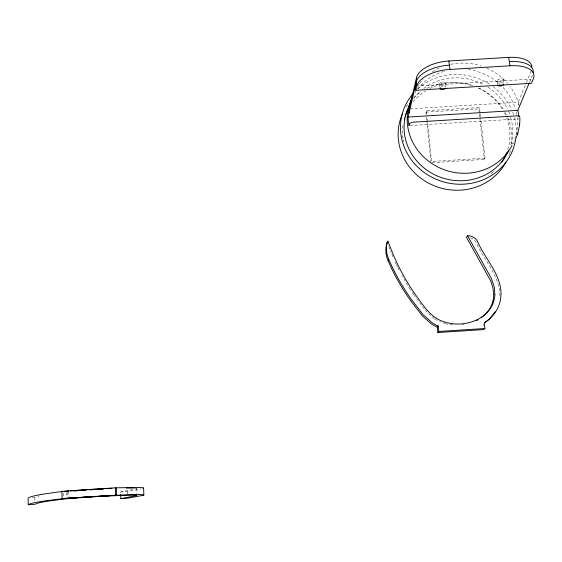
<?xml version="1.0" encoding="UTF-8"?>
<svg xmlns="http://www.w3.org/2000/svg" width="562" height="562" viewBox="0 0 562 562"><rect width="100%" height="100%" fill="white"/><g stroke="black" fill="none" stroke-linecap="round" stroke-linejoin="round"><path stroke-width="0.42" stroke-dasharray="2.81 2.11" d="M135.948 488.245L136.707 488.568L120.577 492.038L120.633 493.689M426.741 119.973L425.954 112.119L426.488 110.742L479.505 107.511L480.545 116.959M519.372 106.45L518.213 102.256L526.081 83.267M526.411 82.474L531.329 70.608M529.46 82.389L532.376 75.427M479.281 113.257L478.796 108.902L479.505 107.511M431.883 162.65L484.374 159.418L485.104 158.182L480.643 117.823M32.322 497.834L34.851 497.665L36.242 496.941A223.648 8.894 -3.8 0 1 37.106 496.611M120.577 492.038L127.637 491.574L140.95 488.954M462.386 324.759L463.903 324.562M485.104 158.182L431.56 161.477L427.176 117.62M416.182 86.112L530.802 79.179L531.069 80.816M410.162 108.831L518.213 102.256M425.954 112.119L478.796 108.902M409.916 125.572L519.162 118.905A56.425 49.575 12.4 0 0 519.105 118.097M452.867 324.948L449.663 324.59M446.102 323.874L447.97 324.316M445.483 323.698L439.653 321.64M434.869 318.977L436 319.715A31.289 30.039 29 0 0 437.784 320.726M434.3 318.612L429.656 314.811L424.886 309.669M424.247 308.889L415.634 297.34A215.155 199.756 27.1 0 1 414.229 295.366M391.826 254.214L392.445 255.71A215.155 199.756 27.1 0 0 393.688 258.625M388.82 246.718L391.208 252.717M503.257 79.678L503.882 83.752A3.175 1.482 -11 0 0 501.128 82.902A3.175 1.482 -11 0 0 497.862 84.349M497.075 81.076L497.574 84.335M445.582 83.232L446.13 87.321M439.442 84.49L439.87 87.756M479.372 114.128L484.374 159.418M483.109 323.951L483.278 325.56M426.488 110.742L426.832 114.177M426.825 120.844L430.921 161.835M136.714 488.497L136.924 493.689M127.637 491.574L127.729 494.047M68.438 491.441L68.592 497.005M67.482 492.319L67.616 497.089M66.541 492.41L66.674 497.173M63.232 493.162L63.337 497.152M34.851 497.665L34.935 501.796M470.359 237.838A10.671 10.165 25.4 0 1 476.365 242.826C483.411 259.553 498.199 273.757 499.73 292.598A35.905 34.394 29.7 0 1 499.78 295.654M413.765 294.699A215.155 199.756 27.1 0 1 410.632 290.027M410.197 289.353A215.155 199.756 27.1 0 1 405.581 281.885M405.181 281.197A215.155 199.756 27.1 0 1 402.048 275.675M399.09 270.069A215.155 199.756 27.1 0 1 398.022 267.948M397.678 267.238A215.155 199.756 27.1 0 1 396.639 265.102M396.301 264.386A215.155 199.756 27.1 0 1 395.304 262.236M38.188 496.26A223.648 8.894 -3.8 0 1 39.488 495.902M509.256 154.487A57.205 53.706 17.1 0 1 508.947 155.379M406.157 106.942A57.205 53.706 17.1 0 1 407.745 104.623M413.913 97.542A57.205 53.706 17.1 0 1 421.296 91.627M427.085 88.276A57.205 53.706 17.1 0 1 472.705 85.508M479.112 88.122A57.205 53.706 17.1 0 1 503.707 109.878M505.175 112.365A57.205 53.706 17.1 0 1 506.51 114.922M507.704 117.542A57.205 53.706 17.1 0 1 511.568 144.427M510.338 150.883A57.205 53.706 17.1 0 1 509.551 153.595M417.903 88.74A58.209 54.57 17 0 1 489.818 84.391M493.106 86.674A58.209 54.57 17 0 1 511.539 109.471M512.663 112.168A58.209 54.57 17 0 1 513.64 114.908M514.469 117.69A58.209 54.57 17 0 1 516.155 134.824M413.73 98.469A54.591 51.17 17 0 1 420.397 91.213M423.903 88.36A54.591 51.17 17 0 1 483.826 84.736M487.879 87.124A54.591 51.17 17 0 1 507.472 109.007M508.61 111.508A54.591 51.17 17 0 1 509.924 114.908M510.739 117.507A54.591 51.17 17 0 1 510.38 145.86M494.265 170.953A53.98 50.65 17.1 0 1 493.598 171.565M492.909 172.155A53.98 50.65 17.1 0 1 488.575 175.47M403.53 141.807A53.98 50.65 17.1 0 1 403.2 140.043M402.933 138.273A53.98 50.65 17.1 0 1 403.151 124.118M413.175 101.834A53.98 50.65 17.1 0 1 425.863 90.707M429.804 88.515A53.98 50.65 17.1 0 1 471.996 85.607M478.079 87.974A53.98 50.65 17.1 0 1 503.074 110.461M504.381 112.857A53.98 50.65 17.1 0 1 505.554 115.308M506.594 117.809A53.98 50.65 17.1 0 1 507.641 150.138M515.115 137.922A55.413 51.852 16.9 0 1 514.827 138.779M514.209 140.493A55.413 51.852 16.9 0 1 513.879 141.336M414.911 92.87A55.413 51.852 16.9 0 1 415.922 91.367M417.531 89.175A55.413 51.852 16.9 0 1 442.912 71.669M443.804 71.388A55.413 51.852 16.9 0 1 444.704 71.128M468.188 69.519A55.413 51.852 16.9 0 1 499.751 84.195M503.109 87.524A55.413 51.852 16.9 0 1 515.452 109.183M516.148 111.852A55.413 51.852 16.9 0 1 516.689 114.55M517.082 117.261A55.413 51.852 16.9 0 1 516.478 132.653M516.288 133.538A55.413 51.852 16.9 0 1 516.085 134.423M515.635 136.18A55.413 51.852 16.9 0 1 515.382 137.051M518.93 104.665A55.891 52.238 16.8 0 0 518.41 102.881L518.129 101.989A56.123 52.463 16.8 0 0 509.832 86.239M418.388 84.995A56.123 52.463 16.8 0 1 418.929 84.258M419.484 83.527A56.123 52.463 16.8 0 1 423.109 79.375M432.445 71.781A56.123 52.463 16.8 0 1 440.748 67.447M450.696 64.356A56.123 52.463 16.8 0 1 481.163 66.014M486.601 68.072A56.123 52.463 16.8 0 1 507.437 83.281M440.151 87.77A3.147 1.496 -9.5 0 1 442.982 86.436A3.147 1.496 -9.5 0 1 445.905 86.969M498.311 81.869A3.175 1.489 -11.1 0 0 503.278 80.064A3.175 1.489 -11.1 0 0 498.908 79.179A3.175 1.489 -11.1 0 0 498.311 81.869M440.671 85.326A3.14 1.503 -9.6 0 0 445.603 83.626A3.14 1.503 -9.6 0 0 441.268 82.628A3.14 1.503 -9.6 0 0 440.671 85.326"/><path stroke-width="0.84" d="M519.948 118.505L519.674 124.097M494.876 294.516L494.244 286.936L491.385 278.408L467.5 235.682L466.439 237.22L490.788 281.105L493.036 288.222L493.661 295.76A29.421 28.184 29.7 0 1 491.504 305.307A30.594 29.308 29.6 0 1 488.828 310.147L485.343 314.32M531.933 66.857A29.119 13.804 -11.3 0 0 508.666 57.38L448.841 60.984A28.788 13.966 -9.8 0 0 416.54 77.542L416.337 81.715L416.849 85.853L415.81 90.285L531.469 83.281L533.366 78.806A29.554 13.811 -11.2 0 0 509.98 65.789L449.979 69.407A29.224 13.98 -9.7 0 0 416.849 85.853M517.855 133.159L519.583 124.905M519.569 125.003L519.681 123.998M416.54 77.542L409.291 108.88L409.024 113.166L408.019 117.058A56.432 49.568 12.5 0 0 409.045 125.628L409.361 124.167A3.737 1.693 -8.2 0 1 413.47 122.158L516.921 115.856A3.801 1.658 -10.7 0 1 519.822 117.423M136.678 494.588L116.482 495.241L62.129 498.557L61.932 491.329L115.365 487.823L136.39 487.521A40.401 1.707 -3.4 0 1 143.071 487.837L143.584 488.069L143.022 488.441M485.189 314.418C472.867 324.906 454.187 326.873 439.639 320.08A31.458 30.186 28.9 0 1 436.913 318.591C428.111 313.189 422.455 304.204 416.435 296.104A216.293 200.718 27.1 0 1 393.112 254.263L387.857 241.168L386.656 243.697A27.503 26.407 21.4 0 0 388.11 260.817A220.901 205.109 27.1 0 0 410.646 300.684M387.555 241.309L387.295 242.187A27.643 26.54 21.4 0 0 388.763 259.391A222.06 206.092 27.1 0 0 411.426 299.462L423.165 314.72L431.757 322.405A38.511 36.952 28.9 0 0 437.088 325.538L438.212 326.037L438.746 331.461L437.819 332.521L437.292 327.126L438.212 326.037M516.337 137.479L517.609 133.932M517.581 134.037L517.883 133.061M143.584 488.069L143.872 494.996L143.303 495.319L127.89 498.164L120.816 498.627L120.668 494.511M518.937 116.355A56.425 49.575 12.4 0 0 517.827 110.37L529.123 83.19M387.984 241.302L387.337 242.812L386.93 242.777M388.11 260.817L388.763 259.391M495.143 311.805L489.797 318.64M489.425 318.991L484.275 322.848L484.88 328.517L483.713 329.592L437.819 332.521M481.17 317.811L486.516 313.167L490.022 308.974A30.755 29.456 29.5 0 0 492.705 304.112A29.582 28.325 29.7 0 0 494.869 294.516M484.887 322.764C490.591 318.605 495.614 313.245 498.389 306.676A36.094 34.563 29.6 0 0 500.96 291.334C499.463 272.394 484.542 258.127 477.475 241.316A10.727 10.214 25.4 0 0 467.5 235.682M41.574 494.377A230.223 9.168 -3.8 0 0 29.54 497.3L28.1 498.108L28.233 504.718L29.681 504.002A230.504 7.896 -3.8 0 1 41.736 501.374L57.078 499.316A43.26 1.567 -3.5 0 1 62.122 498.831L83.394 497.173A59.41 2.129 -3.5 0 1 87.932 496.864A58.792 2.107 -3.5 0 1 93.987 496.478A57.724 2.072 -3.5 0 1 104.195 495.874L116.482 495.241L116.292 488.083M476.443 320.628L478.072 319.764M120.816 498.627L136.98 495.487L135.807 495.178M41.595 494.377L56.895 492.15A43.204 1.819 -3.4 0 1 61.932 491.645M64.159 491.434L68.627 491.048M70.236 490.921L83.176 489.945A59.34 2.473 -3.4 0 1 90.7 489.446A58.715 2.445 -3.4 0 1 96.819 489.066A57.654 2.403 -3.4 0 1 103.12 488.708M74.753 490.9L77.303 490.703M82.298 490.331L84.869 490.148M64.932 491.455L68.416 491.223M73.636 490.879L77.12 490.654M81.469 490.366L85.824 490.085M90.173 489.797L94.528 489.509M98.877 489.228L103.232 488.94M107.588 488.652L111.936 488.371M62.129 498.557L116.552 495.255M28.233 504.718L34.992 504.269L36.389 503.636A223.915 7.664 -3.8 0 1 48.353 501.072L64.11 499.007A35.35 1.279 -3.4 0 1 66.716 498.761L85.087 497.335A52.041 1.862 -3.5 0 1 97.078 496.555L126.675 495.171A34.458 1.25 -3.5 0 1 130.953 495.094A33.151 1.208 -3.5 0 1 135.793 495.178M438.746 331.461L484.88 328.517M408.019 117.058L517.827 110.37M99.53 489.228L103.071 489.024M103.949 488.666L111.402 488.287M110.236 488.666L111.634 488.596M437.292 327.126L436.175 326.62A38.307 36.762 29 0 1 430.871 323.508L422.322 315.865L410.653 300.677M143.872 494.996L143.38 494.799A40.457 1.468 -3.5 0 0 136.692 494.588M508.666 57.38L509.98 65.789M448.841 60.984L449.979 69.407M415.304 86.169L415.81 90.285M115.365 487.823L115.624 495.045M90.131 489.797A51.971 2.164 -3.4 0 1 94.149 489.544M134.142 488.104A33.102 1.398 -3.4 0 0 130.686 488.041A34.415 1.454 -3.4 0 0 126.408 488.09M505.863 162.249A57.205 53.706 17.1 0 1 432.08 184.856A57.205 53.706 17.1 0 1 401.858 115.231M402.223 114.367A57.205 53.706 17.1 0 1 402.596 113.51M515.888 137.683A58.209 54.57 17 0 1 436.035 179.215A58.209 54.57 17 0 1 413.189 93.503M508.455 150.883A54.591 51.17 17 0 1 436.063 175.435A54.591 51.17 17 0 1 409.459 105.263M506.762 152.653A53.98 50.65 17.1 0 1 501.859 162.116M404.303 118.954A53.98 50.65 17.1 0 1 404.549 118.104M405.09 116.432A53.98 50.65 17.1 0 1 405.385 115.596M405.694 114.774A53.98 50.65 17.1 0 1 408.7 108.403M513.162 143.008A55.413 51.852 16.9 0 1 512.783 143.837M511.975 145.467A55.413 51.852 16.9 0 1 440.137 168.087A55.413 51.852 16.9 0 1 411.11 100.036M412.634 95.357A56.123 52.463 16.8 0 0 409.024 113.166L416.337 81.715A29.189 14.064 -9.7 0 1 449.41 65.185M503.707 84.553A3.175 1.482 -11 0 1 500.447 85.986A3.175 1.482 -11 0 1 497.693 85.15M445.947 88.122A3.147 1.496 -9.5 0 1 442.716 89.491A3.147 1.496 -9.5 0 1 439.976 88.571M509.32 61.581A29.512 13.888 -11.3 0 1 533.205 72.772"/></g></svg>
